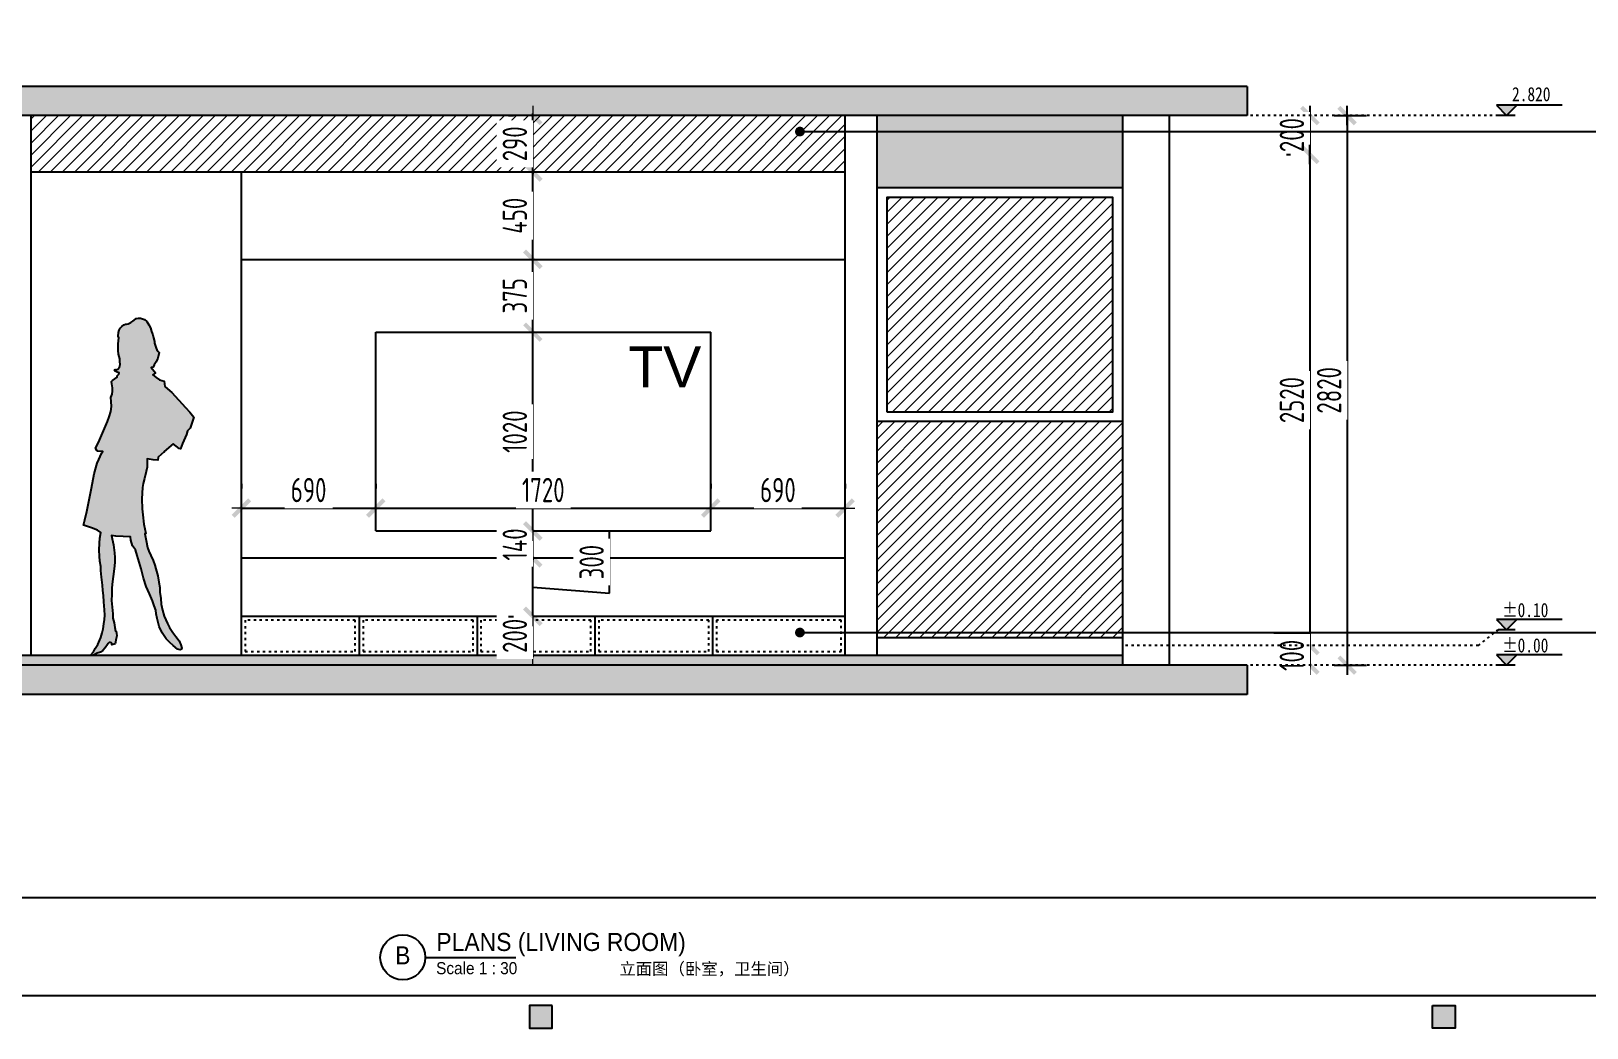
# Model space of a CAD drawing. Header units: inches. Extents: x -50945 to 250244, y -404780 to 18493.
# Drawn here: x 225645 to 233634, y -304744 to -299630 of the extents above; entities that cross this region are included whole.
import ezdxf
from ezdxf.enums import TextEntityAlignment as Align
from ezdxf.xclip import XClip

# ---------------------------------------------------------------- set-up
doc = ezdxf.new("R2010")
doc.units = ezdxf.units.IN
doc.header["$MEASUREMENT"] = 0
doc.linetypes.add('ACAD_ISO03W100', pattern=[30, 12, -18])
doc.linetypes.add('DOTE', pattern=[2.42, 2, -0.2, 0.02, -0.2])
for name, color, linetype in [('15开关布置图-YJ', 2, 'Continuous'), ('A图框', 7, 'Continuous'), ('D-ARCHI', 250, 'Continuous'), ('EL-HATCH', 136, 'Continuous'), ('IBS-003-建筑窗框', 3, 'Continuous'), ('IBS-050-建筑文字标注', 50, 'Continuous'), ('IBS-182-原建筑非承重墙', 150, 'Continuous'), ('IBS-63-原建筑窗', 63, 'Continuous'), ('IDS-040-固定高家具', 40, 'Continuous'), ('IFF-51-活动家具', 51, 'Continuous'), ('IQT-1-图框', 1, 'Continuous'), ('IRC-30-天花轮廓线', 30, 'Continuous')]:
    doc.layers.add(name, color=color, linetype=linetype)
doc.layers.add('地面铺装内线', color=251, linetype='Continuous', lineweight=5)
doc.layers.add('天棚材质标注', color=2, linetype='Continuous', lineweight=5)
doc.styles.add('-宋体', font='', dxfattribs={"width": 0.8})
doc.styles.add('HBA-DIMT', font='ARCHS.SHX', dxfattribs={"width": 0.8})
doc.styles.add('MtXpl_Arial_Unicode_', font='Arial Unicode.ttf')
doc.styles.add('OPT', font='OPUSTN-H.SHX')
doc.styles.get("Standard").update_dxf_attribs({"font": 'Arial.ttf'})
doc.styles.get('-宋体').set_extended_font_data('SimSun')
doc.dimstyles.new('HBA_40', dxfattribs={"dimscale": 50, "dimtxt": 2.5, "dimasz": 0.1, "dimexe": 2, "dimexo": 2.5, "dimgap": 0.6, "dimtad": 1, "dimdec": 0, "dimrnd": 5, "dimzin": 0, "dimtxsty": 'HBA-DIMT', "dimblk": 'HBA_DIMENSION_TICK', "dimblk1": 'HBA_DIMENSION_TICK', "dimblk2": 'HBA_DIMENSION_TICK', "dimcen": 0.125, "dimclrd": 44, "dimclre": 44, "dimclrt": 2, "dimadec": 0, "dimazin": 0, "dimtfac": 1, "dimtdec": 0, "dimtix": 1, "dimtmove": 1, "dimatfit": 3, "dimldrblk": 'HBA_Leader_Dot', "dimfxl": 0, "dimtvp": 1, "dimtfill": 1, "dimtolj": 1, "dimtzin": 0, "dimarcsym": 0})
pattern_1 = [(45, (-75.607, 0), (-30.9359217, 30.9359217), [])]

# ---------------------------------------------------------------- blocks, each defined once
blk = doc.blocks.new('thytyhy')
at = {"layer": 'D-ARCHI', "color": 251, "linetype": 'DOTE', "lineweight": 5, "ltscale": 200}
for p, q in [((283241.1, -275458.4), (262913.9, -275458.4)), ((283241.1, -276968.6), (262901.1, -276968.6)), ((283241.1, -280178.6), (262913.9, -280178.6))]:
    blk.add_line(p, q, dxfattribs=at)
at = {"layer": 'IBS-003-建筑窗框', "color": 251, "ltscale": 10}
for p, q in [((277721.1, -275338.4), (272181.1, -275338.4)), ((277491.1, -275578.4), (272421.1, -275578.4))]:
    blk.add_line(p, q, dxfattribs=at)
at = {"layer": 'IBS-63-原建筑窗'}
blk.add_line((277611.1, -275458.4), (272301.1, -275458.4), dxfattribs=at)
blk = doc.blocks.new('gegeg')
at = {"layer": 'A图框'}
h = blk.add_hatch(color=256, dxfattribs=at)
h.dxf.hatch_style = 1
h.paths.add_polyline_path([(147800, -57733), (147975, -57733), (147975, -57558), (147800, -57558)])
h = blk.add_hatch(color=256, dxfattribs=at)
h.dxf.hatch_style = 1
h.paths.add_polyline_path([(154931, -57558), (154756, -57558), (154756, -57733), (154931, -57733)])
blk.add_line((133887, -57482), (161887, -57482), dxfattribs=at)
for points in [[(147975, -57558), (147800, -57558), (147800, -57733), (147975, -57733)], [(154756, -57558), (154931, -57558), (154931, -57733), (154756, -57733)]]:
    blk.add_lwpolyline(points, close=True, dxfattribs=at)
blk = doc.blocks.new('TITLE')
at = {"color": 0}
blk.add_line((0, 0), (30.14, 0), dxfattribs=at)
at = {"color": 160}
blk.add_circle((-7.5, 0), 7.5, dxfattribs=at)
at = {"color": 0, "style": 'OPT', "width": 0.95}
for tag, p, height in [('TITLE', (3.68, 2.12), 6), ('SCALE', (3.6, -5.61), 4.02)]:
    blk.add_attdef(tag, p, '', height=height, dxfattribs=at)
blk.add_attdef('NO', text='', height=6, dxfattribs=at).set_placement((-7.5, 0), align=Align.MIDDLE_CENTER)
blk = doc.blocks.new('HBA_DIMENSION_TICK')
at = {"color": 0, "linetype": 'ByBlock'}
for p, q in [((-10, 0), (0, 0)), ((0, 0), (10, 0))]:
    blk.add_line(p, q, dxfattribs=at)
at = {"color": 50, "linetype": 'ByBlock'}
blk.add_solid([(-10, -7), (-7, -10), (7, 10), (10, 7)], dxfattribs=at)
blk = doc.blocks.new('*D1054')
at = {"color": 44, "lineweight": -2, "ltscale": 3, "transparency": 16777216}
for p, q in [((232091.3, -300062.8), (232111.8, -300062.8)), ((232211.8, -300057.8), (232211.8, -300052.8)), ((232211.8, -300062.8), (232211.8, -300262.8)), ((232091.3, -300262.8), (232111.8, -300262.8)), ((232211.8, -300267.8), (232211.8, -300272.8))]:
    blk.add_line(p, q, dxfattribs=at)
at = {"color": 44, "lineweight": -2, "ltscale": 3, "transparency": 16777216, "xscale": 5, "yscale": 5, "zscale": 5}
for p, rotation in [((232211.8, -300062.8), 270), ((232211.8, -300262.8), 90)]:
    blk.add_blockref('HBA_DIMENSION_TICK', p, dxfattribs=dict(at, rotation=rotation))
at = {"color": 2, "ltscale": 3, "transparency": 16777216, "insert": (232119.3, -300162.8), "char_height": 125, "attachment_point": 5, "rotation": 90, "style": 'HBA-DIMT', "bg_fill": 3, "box_fill_scale": 1.25, "bg_fill_color": 256, "bg_fill_true_color": 13158600, "bg_fill_transparency": 0}
blk.add_mtext('\\A1;200', dxfattribs=at)
at = {"layer": 'Defpoints', "color": 0, "ltscale": 3, "transparency": 16777216}
for p in [(232216.3, -300062.8), (232211.8, -300262.8), (232216.3, -300262.8)]:
    blk.add_point(p, dxfattribs=at)
blk = doc.blocks.new('HBA_Leader_Dot')
at = {"color": 0, "linetype": 'ByBlock'}
blk.add_line((-5, 0), (-10, 0), dxfattribs=at)
at = {"color": 0, "linetype": 'ByBlock', "const_width": 5}
blk.add_lwpolyline([(-2.5, 0, 1), (2.5, 0, 1)], format="xyb", close=True, dxfattribs=at)
blk = doc.blocks.new('*D1055')
at = {"color": 44, "lineweight": -2, "ltscale": 3, "transparency": 16777216}
for p, q in [((232091.3, -300262.8), (232111.8, -300262.8)), ((232211.8, -300267.8), (232211.8, -302777.8)), ((232086.8, -302782.8), (232111.8, -302782.8))]:
    blk.add_line(p, q, dxfattribs=at)
at = {"layer": 'Defpoints', "color": 0, "ltscale": 3, "transparency": 16777216}
for p in [(232216.3, -300262.8), (232211.8, -302782.8), (232211.8, -302782.8)]:
    blk.add_point(p, dxfattribs=at)
at = {"color": 44, "lineweight": -2, "ltscale": 3, "transparency": 16777216, "xscale": 5, "yscale": 5, "zscale": 5}
for p, rotation in [((232211.8, -300262.8), 90), ((232211.8, -302782.8), 270)]:
    blk.add_blockref('HBA_DIMENSION_TICK', p, dxfattribs=dict(at, rotation=rotation))
at = {"color": 2, "ltscale": 3, "transparency": 16777216, "insert": (232119.3, -301522.8), "char_height": 125, "attachment_point": 5, "rotation": 90, "style": 'HBA-DIMT', "bg_fill": 3, "box_fill_scale": 1.25, "bg_fill_color": 256, "bg_fill_true_color": 13158600, "bg_fill_transparency": 0}
blk.add_mtext('\\A1;2520', dxfattribs=at)
blk = doc.blocks.new('*D1056')
at = {"color": 44, "lineweight": -2, "ltscale": 3, "transparency": 16777216}
for p, q in [((232086.8, -302782.8), (232111.8, -302782.8)), ((232211.8, -302777.8), (232211.8, -302772.8)), ((232211.8, -302782.8), (232211.8, -302882.8)), ((232086.8, -302882.8), (232111.8, -302882.8)), ((232211.8, -302887.8), (232211.8, -302892.8))]:
    blk.add_line(p, q, dxfattribs=at)
at = {"color": 44, "lineweight": -2, "ltscale": 3, "transparency": 16777216, "xscale": 5, "yscale": 5, "zscale": 5}
for p, rotation in [((232211.8, -302782.8), 270), ((232211.8, -302882.8), 90)]:
    blk.add_blockref('HBA_DIMENSION_TICK', p, dxfattribs=dict(at, rotation=rotation))
at = {"color": 2, "ltscale": 3, "transparency": 16777216, "insert": (232119.3, -302832.8), "char_height": 125, "attachment_point": 5, "rotation": 90, "style": 'HBA-DIMT', "bg_fill": 3, "box_fill_scale": 1.25, "bg_fill_color": 256, "bg_fill_true_color": 13158600, "bg_fill_transparency": 0}
blk.add_mtext('\\A1;100', dxfattribs=at)
at = {"layer": 'Defpoints', "color": 0, "ltscale": 3, "transparency": 16777216}
for p in [(232211.8, -302782.8), (232211.8, -302882.8), (232211.8, -302882.8)]:
    blk.add_point(p, dxfattribs=at)
blk = doc.blocks.new('*D1057')
at = {"color": 44, "lineweight": -2, "ltscale": 3, "transparency": 16777216}
for p, q in [((232336.8, -300062.8), (232503.1, -300062.8)), ((232403.1, -300067.8), (232403.1, -302877.8)), ((232336.8, -302882.8), (232503.1, -302882.8))]:
    blk.add_line(p, q, dxfattribs=at)
at = {"layer": 'Defpoints', "color": 0, "ltscale": 3, "transparency": 16777216}
for p in [(232211.8, -300062.8), (232211.8, -302882.8), (232403.1, -302882.8)]:
    blk.add_point(p, dxfattribs=at)
at = {"color": 44, "lineweight": -2, "ltscale": 3, "transparency": 16777216, "xscale": 5, "yscale": 5, "zscale": 5}
for p, rotation in [((232403.1, -300062.8), 90), ((232403.1, -302882.8), 270)]:
    blk.add_blockref('HBA_DIMENSION_TICK', p, dxfattribs=dict(at, rotation=rotation))
at = {"color": 2, "ltscale": 3, "transparency": 16777216, "insert": (232310.6, -301472.8), "char_height": 125, "attachment_point": 5, "rotation": 90, "style": 'HBA-DIMT', "bg_fill": 3, "box_fill_scale": 1.25, "bg_fill_color": 256, "bg_fill_true_color": 13158600, "bg_fill_transparency": 0}
blk.add_mtext('\\A1;2820', dxfattribs=at)
blk = doc.blocks.new('A$C762F35E1')
at = {"layer": 'IBS-050-建筑文字标注', "linetype": 'ByBlock'}
h = blk.add_hatch(color=160, dxfattribs=at)
h.dxf.hatch_style = 1
h.paths.add_polyline_path([(122, 0), (0, 122), (243, 122)])
at = {"layer": 'IBS-050-建筑文字标注', "color": 160, "linetype": 'ByBlock'}
for p, q in [((0, 122), (122, 0)), ((781, 122), (0, 122)), ((223, 0), (20, 0)), ((243, 122), (122, 0))]:
    blk.add_line(p, q, dxfattribs=at)
blk = doc.blocks.new('*D1059')
at = {"layer": '天棚材质标注', "color": 44, "lineweight": -2, "transparency": 16777216}
for p, q in [((228221.5, -302627.8), (228221.5, -302622.8)), ((228096.5, -302632.8), (228121.5, -302632.8)), ((228221.5, -302832.8), (228221.5, -302632.8)), ((228096.5, -302832.8), (228121.5, -302832.8)), ((228221.5, -302837.8), (228221.5, -302842.8))]:
    blk.add_line(p, q, dxfattribs=at)
at = {"layer": '天棚材质标注', "color": 44, "lineweight": -2, "transparency": 16777216, "xscale": 5, "yscale": 5, "zscale": 5}
for p, rotation in [((228221.5, -302632.8), 270), ((228221.5, -302832.8), 90)]:
    blk.add_blockref('HBA_DIMENSION_TICK', p, dxfattribs=dict(at, rotation=rotation))
at = {"layer": '天棚材质标注', "color": 2, "transparency": 16777216, "insert": (228129, -302732.8), "char_height": 125, "attachment_point": 5, "rotation": 90, "style": 'HBA-DIMT', "bg_fill": 3, "box_fill_scale": 1.25, "bg_fill_color": 256, "bg_fill_true_color": 13158600, "bg_fill_transparency": 0}
blk.add_mtext('\\A1;200', dxfattribs=at)
at = {"layer": 'Defpoints', "color": 0, "transparency": 16777216}
for p in [(228221.5, -302632.8), (228221.5, -302632.8), (228221.5, -302832.8)]:
    blk.add_point(p, dxfattribs=at)
blk = doc.blocks.new('*D1060')
at = {"layer": 'Defpoints', "color": 0, "transparency": 16777216}
for p in [(228221.5, -302332.8), (228221.5, -302332.8), (228221.5, -302632.8)]:
    blk.add_point(p, dxfattribs=at)
at = {"layer": '天棚材质标注', "color": 44, "lineweight": -2, "transparency": 16777216}
for p, q in [((228615.9, -302512.8), (228615.9, -302195.7)), ((228096.5, -302332.8), (228121.5, -302332.8)), ((228221.5, -302627.8), (228221.5, -302337.8)), ((228221.5, -302482.8), (228615.9, -302512.8)), ((228096.5, -302632.8), (228121.5, -302632.8))]:
    blk.add_line(p, q, dxfattribs=at)
at = {"layer": '天棚材质标注', "color": 44, "lineweight": -2, "transparency": 16777216, "xscale": 5, "yscale": 5, "zscale": 5}
for p, rotation in [((228221.5, -302332.8), 90), ((228221.5, -302632.8), 270)]:
    blk.add_blockref('HBA_DIMENSION_TICK', p, dxfattribs=dict(at, rotation=rotation))
at = {"layer": '天棚材质标注', "color": 2, "transparency": 16777216, "insert": (228523.4, -302354.3), "char_height": 125, "attachment_point": 5, "rotation": 90, "style": 'HBA-DIMT', "bg_fill": 3, "box_fill_scale": 1.25, "bg_fill_color": 256, "bg_fill_true_color": 13158600, "bg_fill_transparency": 0}
blk.add_mtext('\\A1;300', dxfattribs=at)
blk = doc.blocks.new('*D1061')
at = {"layer": '天棚材质标注', "color": 44, "lineweight": -2, "transparency": 16777216}
for p, q in [((228096.5, -302194.6), (228121.5, -302194.6)), ((228221.5, -302189.6), (228221.5, -302184.6)), ((228221.5, -302332.8), (228221.5, -302194.6)), ((228096.5, -302332.8), (228121.5, -302332.8)), ((228221.5, -302337.8), (228221.5, -302342.8))]:
    blk.add_line(p, q, dxfattribs=at)
at = {"layer": '天棚材质标注', "color": 44, "lineweight": -2, "transparency": 16777216, "xscale": 5, "yscale": 5, "zscale": 5}
for p, rotation in [((228221.5, -302194.6), 270), ((228221.5, -302332.8), 90)]:
    blk.add_blockref('HBA_DIMENSION_TICK', p, dxfattribs=dict(at, rotation=rotation))
at = {"layer": '天棚材质标注', "color": 2, "transparency": 16777216, "insert": (228129, -302263.7), "char_height": 125, "attachment_point": 5, "rotation": 90, "style": 'HBA-DIMT', "bg_fill": 3, "box_fill_scale": 1.25, "bg_fill_color": 256, "bg_fill_true_color": 13158600, "bg_fill_transparency": 0}
blk.add_mtext('\\A1;140', dxfattribs=at)
at = {"layer": 'Defpoints', "color": 0, "transparency": 16777216}
for p in [(228221.5, -302194.6), (228221.5, -302194.6), (228221.5, -302332.8)]:
    blk.add_point(p, dxfattribs=at)
blk = doc.blocks.new('*D1062')
at = {"layer": 'Defpoints', "color": 0, "transparency": 16777216}
for p in [(228221.5, -301174.6), (228221.5, -301174.6), (228221.5, -302194.6)]:
    blk.add_point(p, dxfattribs=at)
at = {"layer": '天棚材质标注', "color": 44, "lineweight": -2, "transparency": 16777216}
for p, q in [((228096.5, -301174.6), (228121.5, -301174.6)), ((228221.5, -302189.6), (228221.5, -301179.6)), ((228096.5, -302194.6), (228121.5, -302194.6))]:
    blk.add_line(p, q, dxfattribs=at)
at = {"layer": '天棚材质标注', "color": 44, "lineweight": -2, "transparency": 16777216, "xscale": 5, "yscale": 5, "zscale": 5}
for p, rotation in [((228221.5, -301174.6), 90), ((228221.5, -302194.6), 270)]:
    blk.add_blockref('HBA_DIMENSION_TICK', p, dxfattribs=dict(at, rotation=rotation))
at = {"layer": '天棚材质标注', "color": 2, "transparency": 16777216, "insert": (228129, -301684.6), "char_height": 125, "attachment_point": 5, "rotation": 90, "style": 'HBA-DIMT', "bg_fill": 3, "box_fill_scale": 1.25, "bg_fill_color": 256, "bg_fill_true_color": 13158600, "bg_fill_transparency": 0}
blk.add_mtext('\\A1;1020', dxfattribs=at)
blk = doc.blocks.new('*D1063')
at = {"layer": 'Defpoints', "color": 0, "transparency": 16777216}
for p in [(228221.5, -300800.7), (228221.5, -300800.7), (228221.5, -301174.6)]:
    blk.add_point(p, dxfattribs=at)
at = {"layer": '天棚材质标注', "color": 44, "lineweight": -2, "transparency": 16777216}
for p, q in [((228096.5, -300800.7), (228121.5, -300800.7)), ((228221.5, -301169.6), (228221.5, -300805.7)), ((228096.5, -301174.6), (228121.5, -301174.6))]:
    blk.add_line(p, q, dxfattribs=at)
at = {"layer": '天棚材质标注', "color": 44, "lineweight": -2, "transparency": 16777216, "xscale": 5, "yscale": 5, "zscale": 5}
for p, rotation in [((228221.5, -300800.7), 90), ((228221.5, -301174.6), 270)]:
    blk.add_blockref('HBA_DIMENSION_TICK', p, dxfattribs=dict(at, rotation=rotation))
at = {"layer": '天棚材质标注', "color": 2, "transparency": 16777216, "insert": (228129, -300987.6), "char_height": 125, "attachment_point": 5, "rotation": 90, "style": 'HBA-DIMT', "bg_fill": 3, "box_fill_scale": 1.25, "bg_fill_color": 256, "bg_fill_true_color": 13158600, "bg_fill_transparency": 0}
blk.add_mtext('\\A1;375', dxfattribs=at)
blk = doc.blocks.new('*D1064')
at = {"layer": 'Defpoints', "color": 0, "transparency": 16777216}
for p in [(228221.5, -300352.8), (228221.5, -300352.8), (228221.5, -300800.7)]:
    blk.add_point(p, dxfattribs=at)
at = {"layer": '天棚材质标注', "color": 44, "lineweight": -2, "transparency": 16777216}
for p, q in [((228221.5, -300795.7), (228221.5, -300357.8)), ((228346.5, -300352.8), (228321.5, -300352.8)), ((228096.5, -300800.7), (228121.5, -300800.7))]:
    blk.add_line(p, q, dxfattribs=at)
at = {"layer": '天棚材质标注', "color": 44, "lineweight": -2, "transparency": 16777216, "xscale": 5, "yscale": 5, "zscale": 5}
for p, rotation in [((228221.5, -300352.8), 90), ((228221.5, -300800.7), 270)]:
    blk.add_blockref('HBA_DIMENSION_TICK', p, dxfattribs=dict(at, rotation=rotation))
at = {"layer": '天棚材质标注', "color": 2, "transparency": 16777216, "insert": (228129, -300576.8), "char_height": 125, "attachment_point": 5, "rotation": 90, "style": 'HBA-DIMT', "bg_fill": 3, "box_fill_scale": 1.25, "bg_fill_color": 256, "bg_fill_true_color": 13158600, "bg_fill_transparency": 0}
blk.add_mtext('\\A1;450', dxfattribs=at)
blk = doc.blocks.new('*D1065')
at = {"layer": '天棚材质标注', "color": 44, "lineweight": -2, "transparency": 16777216}
for p, q in [((228096.5, -300062.8), (228121.5, -300062.8)), ((228221.5, -300057.8), (228221.5, -300052.8)), ((228221.5, -300352.8), (228221.5, -300062.8)), ((228221.5, -300357.8), (228221.5, -300362.8)), ((228346.5, -300352.8), (228321.5, -300352.8))]:
    blk.add_line(p, q, dxfattribs=at)
at = {"layer": '天棚材质标注', "color": 44, "lineweight": -2, "transparency": 16777216, "xscale": 5, "yscale": 5, "zscale": 5}
for p, rotation in [((228221.5, -300062.8), 270), ((228221.5, -300352.8), 90)]:
    blk.add_blockref('HBA_DIMENSION_TICK', p, dxfattribs=dict(at, rotation=rotation))
at = {"layer": '天棚材质标注', "color": 2, "transparency": 16777216, "insert": (228129, -300207.8), "char_height": 125, "attachment_point": 5, "rotation": 90, "style": 'HBA-DIMT', "bg_fill": 3, "box_fill_scale": 1.25, "bg_fill_color": 256, "bg_fill_true_color": 13158600, "bg_fill_transparency": 0}
blk.add_mtext('\\A1;290', dxfattribs=at)
at = {"layer": 'Defpoints', "color": 0, "transparency": 16777216}
for p in [(228221.5, -300062.8), (228221.5, -300062.8), (228221.5, -300352.8)]:
    blk.add_point(p, dxfattribs=at)
blk = doc.blocks.new('*D1066')
at = {"layer": 'Defpoints', "color": 0, "transparency": 16777216}
for p in [(226725.1, -302076.9), (227415.1, -302076.9), (227415.1, -302076.9)]:
    blk.add_point(p, dxfattribs=at)
at = {"layer": '天棚材质标注', "color": 44, "lineweight": -2, "transparency": 16777216}
for p, q in [((226725.1, -301951.9), (226725.1, -301976.9)), ((227415.1, -301951.9), (227415.1, -301976.9)), ((226730.1, -302076.9), (227410.1, -302076.9))]:
    blk.add_line(p, q, dxfattribs=at)
at = {"layer": '天棚材质标注', "color": 44, "lineweight": -2, "transparency": 16777216, "xscale": 5, "yscale": 5, "zscale": 5, "rotation": 180}
blk.add_blockref('HBA_DIMENSION_TICK', (226725.1, -302076.9), dxfattribs=at)
at = {"layer": '天棚材质标注', "color": 44, "lineweight": -2, "transparency": 16777216, "xscale": 5, "yscale": 5, "zscale": 5}
blk.add_blockref('HBA_DIMENSION_TICK', (227415.1, -302076.9), dxfattribs=at)
at = {"layer": '天棚材质标注', "color": 2, "transparency": 16777216, "insert": (227070.1, -301984.4), "char_height": 125, "attachment_point": 5, "style": 'HBA-DIMT', "bg_fill": 3, "box_fill_scale": 1.25, "bg_fill_color": 256, "bg_fill_true_color": 13158600, "bg_fill_transparency": 0}
blk.add_mtext('\\A1;690', dxfattribs=at)
blk = doc.blocks.new('*D1067')
at = {"layer": 'Defpoints', "color": 0, "transparency": 16777216}
for p in [(227415.1, -302076.9), (229135.1, -302076.9), (229135.1, -302076.9)]:
    blk.add_point(p, dxfattribs=at)
at = {"layer": '天棚材质标注', "color": 44, "lineweight": -2, "transparency": 16777216}
for p, q in [((227415.1, -301951.9), (227415.1, -301976.9)), ((229135.1, -301951.9), (229135.1, -301976.9)), ((227420.1, -302076.9), (229130.1, -302076.9))]:
    blk.add_line(p, q, dxfattribs=at)
at = {"layer": '天棚材质标注', "color": 44, "lineweight": -2, "transparency": 16777216, "xscale": 5, "yscale": 5, "zscale": 5, "rotation": 180}
blk.add_blockref('HBA_DIMENSION_TICK', (227415.1, -302076.9), dxfattribs=at)
at = {"layer": '天棚材质标注', "color": 44, "lineweight": -2, "transparency": 16777216, "xscale": 5, "yscale": 5, "zscale": 5}
blk.add_blockref('HBA_DIMENSION_TICK', (229135.1, -302076.9), dxfattribs=at)
at = {"layer": '天棚材质标注', "color": 2, "transparency": 16777216, "insert": (228275.1, -301984.4), "char_height": 125, "attachment_point": 5, "style": 'HBA-DIMT', "bg_fill": 3, "box_fill_scale": 1.25, "bg_fill_color": 256, "bg_fill_true_color": 13158600, "bg_fill_transparency": 0}
blk.add_mtext('\\A1;1720', dxfattribs=at)
blk = doc.blocks.new('*D1068')
at = {"layer": 'Defpoints', "color": 0, "transparency": 16777216}
for p in [(229135.1, -302076.9), (229825.1, -302076.9), (229825.1, -302076.9)]:
    blk.add_point(p, dxfattribs=at)
at = {"layer": '天棚材质标注', "color": 44, "lineweight": -2, "transparency": 16777216}
for p, q in [((229135.1, -301951.9), (229135.1, -301976.9)), ((229825.1, -301951.9), (229825.1, -301976.9)), ((229140.1, -302076.9), (229820.1, -302076.9))]:
    blk.add_line(p, q, dxfattribs=at)
at = {"layer": '天棚材质标注', "color": 44, "lineweight": -2, "transparency": 16777216, "xscale": 5, "yscale": 5, "zscale": 5, "rotation": 180}
blk.add_blockref('HBA_DIMENSION_TICK', (229135.1, -302076.9), dxfattribs=at)
at = {"layer": '天棚材质标注', "color": 44, "lineweight": -2, "transparency": 16777216, "xscale": 5, "yscale": 5, "zscale": 5}
blk.add_blockref('HBA_DIMENSION_TICK', (229825.1, -302076.9), dxfattribs=at)
at = {"layer": '天棚材质标注', "color": 2, "transparency": 16777216, "insert": (229480.1, -301984.4), "char_height": 125, "attachment_point": 5, "style": 'HBA-DIMT', "bg_fill": 3, "box_fill_scale": 1.25, "bg_fill_color": 256, "bg_fill_true_color": 13158600, "bg_fill_transparency": 0}
blk.add_mtext('\\A1;690', dxfattribs=at)

msp = doc.modelspace()

# ---------------------------------------------------------------- hatches: boundary and pattern name
at = {"ltscale": 3}
h = msp.add_hatch(color=8, dxfattribs=at)
h.dxf.hatch_style = 1
h.paths.add_polyline_path([(231889.71, -300062.83), (231889.71, -299912.83), (223315.08, -299912.83), (223315.08, -300062.83)])
h = msp.add_hatch(color=8, dxfattribs=at)
h.dxf.hatch_style = 1
h.paths.add_polyline_path([(229989.47, -300062.83), (229989.47, -300432.83), (231249.71, -300432.83), (231249.71, -300062.83)])
h = msp.add_hatch(dxfattribs=at)
h.set_pattern_fill('AR-CONC', color=8)
h.set_pattern_definition([(50, (-351804.47, -67629.36), (182.18467, -15.939086), [19.05, -209.55]), (355, (-351804.47, -67629.36), (-35.24342, 191.056845), [15.24, -167.640584]), (100.451445, (-351789.3, -67630.7), (146.941247, 175.11775), [16.19001, -178.090245]), (46.1842, (-351804.47, -67578.56), (271.07904, -42.04233), [28.575, -314.325]), (96.63556, (-351781.88, -67582.07), (237.40413, 247.42612), [24.28502, -267.13561]), (351.18415, (-351804.47, -67578.56), (237.40413, 247.42612), [22.85997, -251.45973]), (21, (-351779.07, -67591.26), (151.61439, -102.265198), [19.05, -209.55]), (326, (-351779.07, -67591.26), (61.80203, 184.187966), [15.24, -167.64]), (71.451445, (-351766.44, -67599.79), (213.41642, 81.92277), [16.19001, -178.08994]), (37.5, (-351804.473, -67629.365), (3.088603, 84.555039), [0, -165.608, 0, -170.18, 0, -168.275]), (7.5, (-351804.47, -67629.365), (66.819663, 100.180575), [0, -97.028, 0, -161.798, 0, -64.135]), (327.5, (-351861.115, -67629.365), (135.590595, -5.728744), [0, -63.5, 0, -198.12, 0, -262.89]), (317.5, (-351886.52, -67629.36), (148.129181, 25.42649), [0, -82.55, 0, -131.572, 0, -186.69])])
h.paths.add_polyline_path([(223925.08, -302882.83), (231249.71, -302882.83), (231249.71, -302832.83), (223925.08, -302832.83)])
h = msp.add_hatch(color=8, dxfattribs=at)
h.dxf.hatch_style = 1
h.paths.add_polyline_path([(223315.08, -302882.83), (223315.08, -303032.83), (231889.71, -303032.83), (231889.71, -302882.83)])
at = {"layer": 'EL-HATCH'}
h = msp.add_hatch(color=160, dxfattribs=at)
h.set_gradient(color1=(39, 39, 241), color2=(184, 184, 184), tint=1)
h.paths.add_polyline_path([(226304.52, -301419.43), (226327.74, -301425.28), (226332.58, -301452.79), (226333.65, -301454.59), (226366.97, -301484.37), (226437.27, -301560.57), (226459.55, -301584.3), (226480.58, -301610.86), (226461.13, -301666.78), (226448.9, -301680.95), (226442.63, -301699.8), (226422.55, -301745.06), (226412.52, -301772.4), (226405.62, -301771.49), (226373.92, -301747.17), (226329.01, -301787.5), (226328.91, -301789.32), (226328.54, -301787.93), (226297.37, -301815.92), (226296.12, -301831.6), (226271.33, -301830.15), (226240.58, -301824.34), (226241.21, -301843.47), (226240.28, -301867.31), (226235.57, -301888.66), (226227.11, -301925.4), (226220.21, -301950.84), (226216.45, -301970.93), (226213.95, -302029.91), (226216.15, -302080.08), (226219.3, -302111.74), (226223.38, -302158.77), (226234.37, -302207.65), (226229.04, -302208.93), (226235.95, -302244.03), (226243.49, -302279.12), (226249.45, -302298.54), (226260.13, -302320.13), (226271.43, -302346.11), (226279.59, -302370.22), (226286.18, -302389.32), (226294.97, -302425.35), (226301.57, -302456.99), (226305.97, -302485.2), (226305.97, -302507.78), (226311.94, -302541.32), (226313.51, -302569.54), (226319.17, -302601.5), (226327.96, -302632.51), (226345.85, -302669.44), (226356.2, -302689.15), (226372.21, -302714.79), (226388.34, -302735.4), (226404.85, -302758.86), (226413.33, -302778.26), (226419.29, -302796.12), (226417.41, -302801.46), (226410.19, -302804.31), (226397.02, -302800.3), (226375.36, -302781.9), (226356.85, -302767.56), (226338.33, -302748.51), (226317.31, -302717.25), (226303.18, -302684.07), (226291.56, -302644.29), (226287.16, -302619.22), (226284.97, -302600.41), (226276.8, -302578.81), (226268.95, -302553.44), (226252.63, -302517.76), (226235.36, -302479.58), (226222.18, -302437.3), (226210.25, -302389.37), (226190.15, -302321.09), (226180.74, -302291.65), (226166.3, -302271.33), (226156.57, -302241.89), (226154.68, -302224.34), (226118.6, -302222), (226079.37, -302221.56), (226057.72, -302217.9), (226061.81, -302234.51), (226068.4, -302265.52), (226072.49, -302306.91), (226074.69, -302330.73), (226074.69, -302356.77), (226071.88, -302388.14), (226066.86, -302428.32), (226063.1, -302453.43), (226059.97, -302487), (226059.35, -302520.56), (226057.47, -302551.94), (226061.56, -302585.79), (226065.01, -302619.02), (226064.39, -302641.29), (226070.98, -302665.41), (226074.75, -302690.17), (226077.89, -302708.35), (226081.03, -302708.65), (226083.54, -302718.05), (226084.49, -302732.47), (226081.98, -302746.6), (226077.28, -302772.97), (226060.02, -302778.38), (226059.71, -302773.05), (226056.25, -302767.73), (226051.24, -302766.5), (226045.9, -302767.47), (226041.19, -302772.51), (226036.49, -302777.55), (226024.88, -302794.23), (226013.27, -302807.46), (226001.67, -302815.67), (225984.41, -302822.34), (225961.51, -302832.79), (225954.92, -302832.83), (225952.09, -302829.39), (225964.96, -302815.53), (225974.68, -302797.92), (225986.91, -302776.53), (225988.17, -302776.84), (225997.89, -302752.64), (226002.28, -302740.7), (226010.44, -302716.83), (226015.76, -302696.41), (226019.21, -302670.36), (226022.66, -302649.33), (226023.6, -302626.44), (226022.02, -302598.84), (226017.94, -302558.71), (226016.99, -302525.47), (226012.59, -302499.77), (226011.02, -302473.12), (226006.93, -302432.05), (226003.79, -302397.25), (226002.84, -302376.87), (225998.44, -302349.91), (225996.56, -302323.89), (225994.98, -302292.22), (225995.6, -302256.78), (225998.74, -302231.04), (226002.81, -302202.48), (225985.24, -302190.64), (225954.8, -302177.61), (225914.63, -302164.01), (225921.22, -302137.94), (225930.95, -302095.2), (225955.7, -301974.37), (225969.18, -301901.85), (225983.61, -301846.89), (226008.04, -301793.57), (226012.64, -301786.16), (225987.36, -301784.77), (225982.34, -301780.72), (225977.05, -301773.7), (225975.43, -301771.97), (225997.08, -301728.58), (226017.46, -301680.18), (226036.91, -301633.36), (226046.63, -301608.22), (226053.84, -301581.21), (226058.23, -301556.1), (226056.03, -301530.08), (226055.08, -301508.75), (226061.67, -301492.1), (226063.55, -301477.03), (226062.92, -301459.16), (226059.78, -301438.79), (226057.9, -301426.88), (226062.28, -301422.15), (226075.15, -301414.56), (226086.44, -301404.47), (226086.13, -301399.14), (226091.46, -301393.16), (226095.54, -301389.06), (226097.73, -301383.72), (226086.13, -301379.7), (226076.4, -301374.41), (226072.94, -301366.89), (226076.71, -301365.31), (226080.79, -301367.17), (226090.2, -301363.36), (226099.3, -301353.29), (226102.12, -301340.1), (226100.86, -301324.42), (226099.92, -301310.31), (226094.58, -301286.5), (226091.75, -301268.01), (226091.44, -301250.13), (226092.69, -301233.5), (226094.26, -301218.44), (226095.5, -301202.75), (226092.37, -301194.3), (226093.93, -301176.41), (226097.07, -301163.54), (226103.03, -301153.16), (226110.24, -301145.28), (226120.6, -301136.45), (226129.07, -301133.27), (226135.03, -301133.88), (226144.12, -301131.01), (226157.3, -301124.98), (226167.03, -301117.41), (226174.87, -301112.98), (226184.1, -301104.4), (226185.64, -301104.57), (226197.15, -301101.9), (226206.25, -301102.48), (226216.29, -301105.26), (226226.96, -301109.6), (226239.51, -301119.89), (226250.18, -301135.83), (226258.34, -301151.48), (226263.06, -301170.27), (226270.27, -301187.49), (226273.73, -301202.84), (226278.44, -301221.96), (226279.38, -301230.11), (226282.83, -301240.75), (226287.55, -301256.1), (226290.37, -301265.18), (226296.96, -301273.62), (226302.92, -301277.98), (226296.02, -301307.18), (226286.62, -301326.99), (226277.2, -301342.71), (226271.87, -301353.72), (226261.21, -301355.02), (226284.43, -301382.83), (226269.37, -301393.25), (226286.94, -301406.65)])
at = {"layer": '天棚材质标注'}
h = msp.add_hatch(dxfattribs=at)
h.set_pattern_fill('ANSI31', color=8, scale=350)
h.paths.add_polyline_path([(229825.08, -300352.83), (229825.08, -300062.83), (225645.08, -300062.83), (225645.08, -300352.83)])
h = msp.add_hatch(dxfattribs=at)
h.set_pattern_fill('ANSI31', color=8, scale=350)
h.set_pattern_definition(pattern_1)
h.paths.add_polyline_path([(231199.71, -301582.83), (231199.71, -300482.83), (230039.47, -300482.83), (230039.47, -301582.83)])
h = msp.add_hatch(dxfattribs=at)
h.set_pattern_fill('ANSI31', color=8, scale=350)
h.set_pattern_definition(pattern_1)
h.paths.add_polyline_path([(231249.71, -302742.83), (231249.71, -301632.83), (229989.47, -301632.83), (229989.47, -302742.83)])

# ---------------------------------------------------------------- linework, layer by layer
at = {"color": 6, "ltscale": 3}
for p, q in [((231889.71, -299912.83), (223315.08, -299912.83)), ((231889.71, -299912.83), (231889.71, -300062.83)), ((231889.71, -300062.83), (223315.08, -300062.83)), ((231249.71, -302742.83), (229989.47, -302742.83)), ((231249.71, -302832.83), (223955.08, -302832.83)), ((231889.71, -302882.83), (223315.08, -302882.83)), ((231889.71, -302882.83), (231889.71, -303032.83)), ((231889.71, -303032.83), (223315.08, -303032.83))]:
    msp.add_line(p, q, dxfattribs=at)
at = {"color": 251, "linetype": 'ACAD_ISO03W100'}
msp.add_line((233077.35, -302782.83), (233178.17, -302701.47), dxfattribs=at)
at = {"layer": 'EL-HATCH'}
msp.add_lwpolyline([(226304.52, -301419.43), (226327.74, -301425.28), (226332.58, -301452.79), (226333.65, -301454.59), (226366.97, -301484.37), (226437.27, -301560.57), (226459.55, -301584.3), (226480.58, -301610.86), (226461.13, -301666.78), (226448.9, -301680.95), (226442.63, -301699.8), (226422.55, -301745.06), (226412.52, -301772.4), (226405.62, -301771.49), (226373.92, -301747.17), (226329.01, -301787.5), (226328.91, -301789.32), (226328.54, -301787.93), (226297.37, -301815.92), (226296.12, -301831.6), (226271.33, -301830.15), (226240.58, -301824.34), (226241.21, -301843.47), (226240.28, -301867.31), (226235.57, -301888.66), (226227.11, -301925.4), (226220.21, -301950.84), (226216.45, -301970.93), (226213.95, -302029.91), (226216.15, -302080.08), (226219.3, -302111.74), (226223.38, -302158.77), (226234.37, -302207.65), (226229.04, -302208.93), (226235.95, -302244.03), (226243.49, -302279.12), (226249.45, -302298.54), (226260.13, -302320.13), (226271.43, -302346.11), (226279.59, -302370.22), (226286.18, -302389.32), (226294.97, -302425.35), (226301.57, -302456.99), (226305.97, -302485.2), (226305.97, -302507.78), (226311.94, -302541.32), (226313.51, -302569.54), (226319.17, -302601.5), (226327.96, -302632.51), (226345.85, -302669.44), (226356.2, -302689.15), (226372.21, -302714.79), (226388.34, -302735.4), (226404.85, -302758.86), (226413.33, -302778.26), (226419.29, -302796.12), (226417.41, -302801.46), (226410.19, -302804.31), (226397.02, -302800.3), (226375.36, -302781.9), (226356.85, -302767.56), (226338.33, -302748.51), (226317.31, -302717.25), (226303.18, -302684.07), (226291.56, -302644.29), (226287.16, -302619.22), (226284.97, -302600.41), (226276.8, -302578.81), (226268.95, -302553.44), (226252.63, -302517.76), (226235.36, -302479.58), (226222.18, -302437.3), (226210.25, -302389.37), (226190.15, -302321.09), (226180.74, -302291.65), (226166.3, -302271.33), (226156.57, -302241.89), (226154.68, -302224.34), (226118.6, -302222), (226079.37, -302221.56), (226057.72, -302217.9), (226061.81, -302234.51), (226068.4, -302265.52), (226072.49, -302306.91), (226074.69, -302330.73), (226074.69, -302356.77), (226071.88, -302388.14), (226066.86, -302428.32), (226063.1, -302453.43), (226059.97, -302487), (226059.35, -302520.56), (226057.47, -302551.94), (226061.56, -302585.79), (226065.01, -302619.02), (226064.39, -302641.29), (226070.98, -302665.41), (226074.75, -302690.17), (226077.89, -302708.35), (226081.03, -302708.65), (226083.54, -302718.05), (226084.49, -302732.47), (226081.98, -302746.6), (226077.28, -302772.97), (226060.02, -302778.38), (226059.71, -302773.05), (226056.25, -302767.73), (226051.24, -302766.5), (226045.9, -302767.47), (226041.19, -302772.51), (226036.49, -302777.55), (226024.88, -302794.23), (226013.27, -302807.46), (226001.67, -302815.67), (225984.41, -302822.34), (225961.51, -302832.79), (225954.92, -302832.83), (225952.09, -302829.39), (225964.96, -302815.53), (225974.68, -302797.92), (225986.91, -302776.53), (225988.17, -302776.84), (225997.89, -302752.64), (226002.28, -302740.7), (226010.44, -302716.83), (226015.76, -302696.41), (226019.21, -302670.36), (226022.66, -302649.33), (226023.6, -302626.44), (226022.02, -302598.84), (226017.94, -302558.71), (226016.99, -302525.47), (226012.59, -302499.77), (226011.02, -302473.12), (226006.93, -302432.05), (226003.79, -302397.25), (226002.84, -302376.87), (225998.44, -302349.91), (225996.56, -302323.89), (225994.98, -302292.22), (225995.6, -302256.78), (225998.74, -302231.04), (226002.81, -302202.48), (225985.24, -302190.64), (225954.8, -302177.61), (225914.63, -302164.01), (225921.22, -302137.94), (225930.95, -302095.2), (225955.7, -301974.37), (225969.18, -301901.85), (225983.61, -301846.89), (226008.04, -301793.57), (226012.64, -301786.16), (225987.36, -301784.77), (225982.34, -301780.72), (225977.05, -301773.7), (225975.43, -301771.97), (225997.08, -301728.58), (226017.46, -301680.18), (226036.91, -301633.36), (226046.63, -301608.22), (226053.84, -301581.21), (226058.23, -301556.1), (226056.03, -301530.08), (226055.08, -301508.75), (226061.67, -301492.1), (226063.55, -301477.03), (226062.92, -301459.16), (226059.78, -301438.79), (226057.9, -301426.88), (226062.28, -301422.15), (226075.15, -301414.56), (226086.44, -301404.47), (226086.13, -301399.14), (226091.46, -301393.16), (226095.54, -301389.06), (226097.73, -301383.72), (226086.13, -301379.7), (226076.4, -301374.41), (226072.94, -301366.89), (226076.71, -301365.31), (226080.79, -301367.17), (226090.2, -301363.36), (226099.3, -301353.29), (226102.12, -301340.1), (226100.86, -301324.42), (226099.92, -301310.31), (226094.58, -301286.5), (226091.75, -301268.01), (226091.44, -301250.13), (226092.69, -301233.5), (226094.26, -301218.44), (226095.5, -301202.75), (226092.37, -301194.3), (226093.93, -301176.41), (226097.07, -301163.54), (226103.03, -301153.16), (226110.24, -301145.28), (226120.6, -301136.45), (226129.07, -301133.27), (226135.03, -301133.88), (226144.12, -301131.01), (226157.3, -301124.98), (226167.03, -301117.41), (226174.87, -301112.98), (226184.1, -301104.4), (226185.64, -301104.57), (226197.15, -301101.9), (226206.25, -301102.48), (226216.29, -301105.26), (226226.96, -301109.6), (226239.51, -301119.89), (226250.18, -301135.83), (226258.34, -301151.48), (226263.06, -301170.27), (226270.27, -301187.49), (226273.73, -301202.84), (226278.44, -301221.96), (226279.38, -301230.11), (226282.83, -301240.75), (226287.55, -301256.1), (226290.37, -301265.18), (226296.96, -301273.62), (226302.92, -301277.98), (226296.02, -301307.18), (226286.62, -301326.99), (226277.2, -301342.71), (226271.87, -301353.72), (226261.21, -301355.02), (226284.43, -301382.83), (226269.37, -301393.25), (226286.94, -301406.65)], close=True, dxfattribs=at)
at = {"layer": 'IBS-182-原建筑非承重墙'}
for p, q in [((225645.08, -302832.83), (225645.08, -300062.83)), ((229825.08, -302832.83), (229825.08, -300062.83)), ((229989.47, -302832.83), (229989.47, -300062.83)), ((231249.71, -300062.83), (231249.71, -302882.83)), ((231489.71, -300062.83), (231489.71, -302882.83)), ((226725.08, -302832.83), (226725.08, -300352.83))]:
    msp.add_line(p, q, dxfattribs=at)
at = {"layer": 'IBS-63-原建筑窗'}
msp.add_line((231249.71, -301632.83), (229989.47, -301632.83), dxfattribs=at)
msp.add_lwpolyline([(230039.47, -301582.83), (231199.71, -301582.83), (231199.71, -300482.83), (230039.47, -300482.83)], close=True, dxfattribs=at)
at = {"layer": 'IDS-040-固定高家具'}
for p, q in [((226725.08, -300800.72), (229825.08, -300800.72)), ((227415.08, -301174.56), (229135.08, -301174.56)), ((227415.08, -302194.56), (227415.08, -301174.56)), ((229135.08, -302194.56), (229135.08, -301174.56)), ((227415.08, -302194.56), (229135.08, -302194.56)), ((226725.08, -302332.83), (229825.08, -302332.83))]:
    msp.add_line(p, q, dxfattribs=at)
at = {"layer": 'IDS-040-固定高家具', "linetype": 'ACAD_ISO03W100'}
for points in [[(226745.08, -302812.83), (227309.95, -302812.83), (227309.95, -302652.83), (226745.08, -302652.83)], [(227349.95, -302812.83), (227914.83, -302812.83), (227914.83, -302652.83), (227349.95, -302652.83)], [(227954.83, -302812.83), (228519.71, -302812.83), (228519.71, -302652.83), (227954.83, -302652.83)], [(228559.71, -302812.83), (229124.59, -302812.83), (229124.59, -302652.83), (228559.71, -302652.83)], [(229164.59, -302812.83), (229805.08, -302812.83), (229805.08, -302652.83), (229164.59, -302652.83)]]:
    msp.add_lwpolyline(points, close=True, dxfattribs=at)
at = {"layer": 'IFF-51-活动家具'}
for p, q in [((229825.08, -302632.83), (226725.08, -302632.83)), ((227329.95, -302632.83), (227329.95, -302832.83)), ((227934.83, -302632.83), (227934.83, -302832.83)), ((228539.71, -302632.83), (228539.71, -302832.83)), ((229144.59, -302632.83), (229144.59, -302832.83))]:
    msp.add_line(p, q, dxfattribs=at)
at = {"layer": 'IRC-30-天花轮廓线'}
for p, q in [((229825.08, -300352.83), (225645.08, -300352.83)), ((231249.71, -300432.83), (229989.47, -300432.83)), ((218693.28, -304074.86), (237830.21, -304074.86))]:
    msp.add_line(p, q, dxfattribs=at)
at = {"layer": '天棚材质标注', "color": 6}
for p in [(227329.95, -302632.83), (227934.83, -302632.83), (228539.71, -302632.83), (229144.59, -302632.83)]:
    msp.add_point(p, dxfattribs=at)

# ---------------------------------------------------------------- block references
at = {"layer": 'IBS-050-建筑文字标注', "color": 160, "linetype": 'ByBlock', "xscale": 0.4320000000298023, "yscale": 0.4320000000298023, "zscale": 0.4320000000298023}
for p in [(233169.42, -300062.83), (233169.42, -302701.47), (233169.42, -302882.83)]:
    msp.add_blockref('A$C762F35E1', p, dxfattribs=at)
at = {"layer": 'IQT-1-图框', "color": 50}
ref = msp.add_blockref('TITLE', (227669.44, -304382.51), dxfattribs=dict(at, xscale=15.42853268598075, yscale=15.42853268598075, zscale=15.42853268598075))
ref.add_attrib('NO', 'B', dxfattribs={"layer": '0', "color": 0, "height": 92.57, "style": 'OPT', "width": 0.95}).set_placement((227553.72, -304372.12), align=Align.MIDDLE_CENTER)
ref.add_attrib('SCALE', 'Scale 1 : 30', (227724.93, -304468.99), dxfattribs={"layer": '0', "color": 0, "height": 62.0951, "style": 'OPT', "width": 0.95})
ref.add_attrib('TITLE', 'PLANS (LIVING ROOM)', (227726.18, -304349.84), dxfattribs={"layer": '0', "color": 0, "height": 92.5712, "style": 'OPT', "width": 0.95})
at = {"layer": '天棚材质标注', "color": 6}
ref = msp.add_blockref('thytyhy', (506903.69, -24929.52), dxfattribs=dict(at, rotation=270))
XClip(ref).set_block_clipping_path([(269957.9845054456, -283743.1788301187), (273015.3766991977, -274902.6180230899)])

# ---------------------------------------------------------------- texts
at = {"layer": 'IBS-050-建筑文字标注', "style": '-宋体', "width": 0.8}
for s, p in [('2.820', (233249.85, -299989.25)), ('%%P0.10', (233199.54, -302636.34)), ('%%P0.00', (233199.54, -302817.69))]:
    msp.add_text(s, height=72.576, dxfattribs=at).set_placement(p)
at = {"layer": 'IQT-1-图框', "color": 40, "insert": (228665.67, -304410.54), "char_height": 61.7141, "width": 1867.3737, "attachment_point": 1}
msp.add_mtext('{\\fArial Unicode MS|b0|i0|c134|p0;立面图（卧室，卫生间）}', dxfattribs=at)
at = {"layer": '地面铺装内线', "color": 50, "style": 'MtXpl_Arial_Unicode_'}
msp.add_text('TV', height=210, dxfattribs=at).set_placement((228711.78, -301457.12))

# ---------------------------------------------------------------- next in the draw order: block references
at = {"layer": '15开关布置图-YJ', "color": 2, "xscale": 0.6667920000009098, "yscale": 0.6667920000009098, "zscale": 0.6667920000009098}
msp.add_blockref('gegeg', (129651.68, -266250.15), dxfattribs=at)

# ---------------------------------------------------------------- next in the draw order: dimensions: what is measured, and where the dimension line sits
at = {"color": 6, "ltscale": 3}
dim = msp.add_linear_dim(base=(232211.81, -300262.83), p1=(232216.25, -300062.83), p2=(232216.25, -300262.83), angle=90, dimstyle='HBA_40', dxfattribs=at)
dim.commit()
dim.dimension.update_dxf_attribs({"geometry": '*D1054', "text_midpoint": (232119.31, -300162.83)})
at = {"layer": '天棚材质标注', "color": 6}
dim = msp.add_linear_dim(base=(227415.08, -302076.94), p1=(226725.08, -302076.94), p2=(227415.08, -302076.94), dimstyle='HBA_40', dxfattribs=at)
dim.commit()
dim.dimension.update_dxf_attribs({"geometry": '*D1066', "text_midpoint": (227070.08, -301984.44)})
dim = msp.add_linear_dim(base=(228221.51, -302632.83), p1=(228221.51, -302832.83), p2=(228221.51, -302632.83), angle=90, dimstyle='HBA_40', dxfattribs=at)
dim.commit()
dim.dimension.update_dxf_attribs({"geometry": '*D1059', "text_midpoint": (228129.01, -302732.83)})

# ---------------------------------------------------------------- next in the draw order: dimensions: what is measured, and where the dimension line sits
at = {"color": 6, "ltscale": 3}
dim = msp.add_linear_dim(base=(232211.81, -302782.83), p1=(232216.25, -300262.83), p2=(232211.81, -302782.83), angle=90, dimstyle='HBA_40', dxfattribs=at)
dim.commit()
dim.dimension.update_dxf_attribs({"geometry": '*D1055', "text_midpoint": (232119.31, -301522.83)})
at = {"layer": '天棚材质标注', "color": 6}
dim = msp.add_linear_dim(base=(228221.51, -302332.83), p1=(228221.51, -302632.83), p2=(228221.51, -302332.83), angle=90, dimstyle='HBA_40', dxfattribs=at)
dim.commit()
dim.dimension.update_dxf_attribs({"geometry": '*D1060', "text_midpoint": (228615.86, -302482.83), "dimtype": 160})

# ---------------------------------------------------------------- next in the draw order: dimensions: what is measured, and where the dimension line sits
at = {"color": 6, "ltscale": 3}
dim = msp.add_linear_dim(base=(232211.81, -302882.83), p1=(232211.81, -302782.83), p2=(232211.81, -302882.83), angle=90, dimstyle='HBA_40', dxfattribs=at)
dim.commit()
dim.dimension.update_dxf_attribs({"geometry": '*D1056', "text_midpoint": (232119.31, -302832.83)})
at = {"layer": '天棚材质标注', "color": 6}
dim = msp.add_linear_dim(base=(228221.51, -302194.56), p1=(228221.51, -302332.83), p2=(228221.51, -302194.56), angle=90, dimstyle='HBA_40', dxfattribs=at)
dim.commit()
dim.dimension.update_dxf_attribs({"geometry": '*D1061', "text_midpoint": (228129.01, -302263.69)})

# ---------------------------------------------------------------- next in the draw order: dimensions: what is measured, and where the dimension line sits
at = {"color": 6, "ltscale": 3}
dim = msp.add_linear_dim(base=(232403.08, -302882.83), p1=(232211.81, -300062.83), p2=(232211.81, -302882.83), angle=90, dimstyle='HBA_40', dxfattribs=at)
dim.commit()
dim.dimension.update_dxf_attribs({"geometry": '*D1057', "text_midpoint": (232310.58, -301472.83)})
at = {"layer": '天棚材质标注', "color": 6}
dim = msp.add_linear_dim(base=(228221.51, -301174.56), p1=(228221.51, -302194.56), p2=(228221.51, -301174.56), angle=90, dimstyle='HBA_40', dxfattribs=at)
dim.commit()
dim.dimension.update_dxf_attribs({"geometry": '*D1062', "text_midpoint": (228129.01, -301684.56)})

# ---------------------------------------------------------------- next in the draw order: linework, layer by layer
at = {"color": 251, "linetype": 'ACAD_ISO03W100'}
for p, q in [((233178.17, -300062.83), (231780.89, -300062.83)), ((233077.35, -302782.83), (231249.71, -302782.83)), ((233178.17, -302882.83), (231249.71, -302882.83))]:
    msp.add_line(p, q, dxfattribs=at)

# ---------------------------------------------------------------- next in the draw order: dimensions: what is measured, and where the dimension line sits
at = {"layer": '天棚材质标注', "color": 6}
dim = msp.add_linear_dim(base=(228221.51, -300800.72), p1=(228221.51, -301174.56), p2=(228221.51, -300800.72), angle=90, dimstyle='HBA_40', dxfattribs=at)
dim.commit()
dim.dimension.update_dxf_attribs({"geometry": '*D1063', "text_midpoint": (228129.01, -300987.64)})
dim = msp.add_linear_dim(base=(229135.08, -302076.94), p1=(227415.08, -302076.94), p2=(229135.08, -302076.94), dimstyle='HBA_40', dxfattribs=at)
dim.commit()
dim.dimension.update_dxf_attribs({"geometry": '*D1067', "text_midpoint": (228275.08, -301984.44)})

# ---------------------------------------------------------------- next in the draw order: leaders
at = {"layer": '地面铺装内线', "color": 6}
for points in [[(229593.06, -300144.88), (235641.85, -300144.88)], [(229593.06, -302715.64), (235641.85, -302715.64)]]:
    msp.add_leader(points, dimstyle='HBA_40', override={"dimtad": 0}, dxfattribs=at)

# ---------------------------------------------------------------- next in the draw order: dimensions: what is measured, and where the dimension line sits
at = {"layer": '天棚材质标注', "color": 6}
dim = msp.add_linear_dim(base=(228221.51, -300352.83), p1=(228221.51, -300800.72), p2=(228221.51, -300352.83), angle=90, dimstyle='HBA_40', dxfattribs=at)
dim.commit()
dim.dimension.update_dxf_attribs({"geometry": '*D1064', "text_midpoint": (228129.01, -300576.77)})
dim = msp.add_linear_dim(base=(229825.08, -302076.94), p1=(229135.08, -302076.94), p2=(229825.08, -302076.94), dimstyle='HBA_40', dxfattribs=at)
dim.commit()
dim.dimension.update_dxf_attribs({"geometry": '*D1068', "text_midpoint": (229480.08, -301984.44)})

# ---------------------------------------------------------------- next in the draw order: dimensions: what is measured, and where the dimension line sits
dim = msp.add_linear_dim(base=(228221.51, -300062.83), p1=(228221.51, -300352.83), p2=(228221.51, -300062.83), angle=90, dimstyle='HBA_40', dxfattribs=at)
dim.commit()
dim.dimension.update_dxf_attribs({"geometry": '*D1065', "text_midpoint": (228129.01, -300207.83)})

doc.saveas('drawing.dxf')
